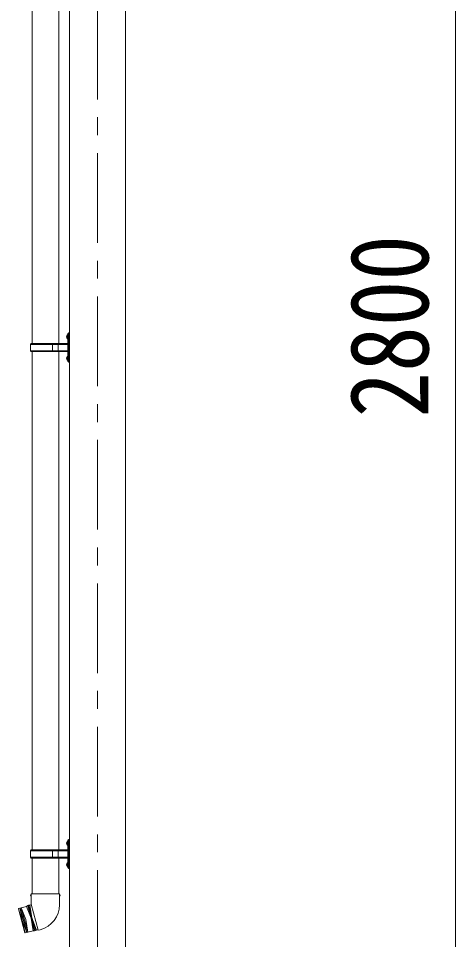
# Model space of a CAD drawing. Units: millimetres at full size, sheet at 1:40; details may follow other scales. Extents: x -11243 to 11243, y -7760 to 7760.
# Drawn here: x 2808 to 3785, y -4594 to -2538 of the extents above; entities that cross this region are included whole.
import ezdxf
from ezdxf.enums import TextEntityAlignment as Align

# ---------------------------------------------------------------- set-up
doc = ezdxf.new("R2010")
doc.units = ezdxf.units.MM
doc.header["$LTSCALE"] = 40
doc.linetypes.add('CHAIN1', pattern=[8, 5, -1, 1, -1])
for name, color, linetype, lineweight in [('0-1_本体', 5, 'CHAIN1', 9), ('0-3_ELV2', 7, 'Continuous', 9), ('0-6_OTH_LINE', 6, 'Continuous', 9), ('0-9_OUTLINE', 7, 'Continuous', 9)]:
    doc.layers.add(name, color=color, linetype=linetype, lineweight=lineweight)
doc.styles.add('ＭＳ ゴシック', font='')
doc.styles.get('ＭＳ ゴシック').set_extended_font_data('MS Gothic')

msp = doc.modelspace()

# ---------------------------------------------------------------- linework, layer by layer
at = {"layer": '0-1_本体'}
msp.add_line((2984.98, -1559.07), (2984.98, -5179.5), dxfattribs=at)
at = {"layer": '0-3_ELV2', "color": 4}
for p, q in [((2922.48, -5128.89), (2922.48, -1829.99)), ((3047.48, -1829.99), (3047.48, -5128.89))]:
    msp.add_line(p, q, dxfattribs=at)
at = {"layer": '0-6_OTH_LINE'}
msp.add_line((3784.65, -1828.89), (3784.65, -4628.89), dxfattribs=at)
at = {"layer": '0-9_OUTLINE'}
for p, q in [((2838.63, -2151.9), (2838.63, -3263.89)), ((2898.33, -2151.9), (2898.33, -3263.89)), ((2916.18, -3246.75), (2918.22, -3247.75)), ((2917.45, -3244.75), (2918.08, -3244.75)), ((2917.45, -3244.75), (2917.45, -3253.05)), ((2918.08, -3244.75), (2918.48, -3245.15)), ((2920.48, -3240.4), (2918.48, -3242.4)), ((2918.48, -3242.4), (2918.48, -3303.4)), ((2920.48, -3240.4), (2920.48, -3305.4)), ((2920.48, -3240.4), (2922.48, -3240.4)), ((2835.48, -3265.9), (2836.48, -3263.9)), ((2835.48, -3279.9), (2835.48, -3265.9)), ((2883.97, -3265.9), (2835.48, -3265.9)), ((2917.98, -3263.9), (2836.48, -3263.9)), ((2883.97, -3281.9), (2883.97, -3263.9)), ((2884.73, -3263.9), (2886.73, -3265.9)), ((2917.98, -3265.9), (2886.73, -3265.9)), ((2897.1, -3265.9), (2895.1, -3263.9)), ((2897.1, -3279.9), (2897.1, -3265.9)), ((2917.45, -3253.05), (2918.08, -3253.05)), ((2918.22, -3247.75), (2918.83, -3248.9)), ((2835.48, -3279.9), (2836.48, -3281.9)), ((2883.97, -3279.9), (2835.48, -3279.9)), ((2836.48, -3281.9), (2917.98, -3281.9)), ((2838.63, -3281.89), (2838.63, -4393.9)), ((2884.73, -3281.9), (2886.73, -3279.9)), ((2917.98, -3279.9), (2886.73, -3279.9)), ((2897.1, -3279.9), (2895.1, -3281.9)), ((2898.33, -3281.89), (2898.33, -4393.9)), ((2916.18, -3294.75), (2918.22, -3295.75)), ((2917.45, -3292.75), (2918.08, -3292.75)), ((2917.45, -3292.75), (2917.45, -3301.05)), ((2917.45, -3301.05), (2918.08, -3301.05)), ((2918.08, -3292.75), (2918.08, -3301.05)), ((2918.08, -3292.75), (2918.48, -3293.15)), ((2918.08, -3301.05), (2918.48, -3300.65)), ((2918.22, -3295.75), (2918.83, -3296.9)), ((2918.48, -3303.4), (2920.48, -3305.4)), ((2922.48, -3305.4), (2920.48, -3305.4)), ((2916.18, -4376.75), (2918.22, -4377.75)), ((2917.45, -4374.75), (2918.08, -4374.75)), ((2917.45, -4374.75), (2917.45, -4383.05)), ((2918.08, -4374.75), (2918.48, -4375.15)), ((2918.22, -4377.75), (2918.83, -4378.9)), ((2920.48, -4370.4), (2918.48, -4372.4)), ((2918.48, -4372.4), (2918.48, -4433.4)), ((2920.48, -4370.4), (2920.48, -4435.4)), ((2920.48, -4370.4), (2922.48, -4370.4)), ((2835.48, -4395.9), (2836.48, -4393.9)), ((2835.48, -4409.9), (2835.48, -4395.9)), ((2883.97, -4395.9), (2835.48, -4395.9)), ((2917.98, -4393.9), (2836.48, -4393.9)), ((2883.97, -4411.9), (2883.97, -4393.9)), ((2884.73, -4393.9), (2886.73, -4395.9)), ((2917.98, -4395.9), (2886.73, -4395.9)), ((2897.1, -4395.9), (2895.1, -4393.9)), ((2897.1, -4409.9), (2897.1, -4395.9)), ((2917.45, -4383.05), (2918.08, -4383.05)), ((2835.48, -4409.9), (2836.48, -4411.9)), ((2883.97, -4409.9), (2835.48, -4409.9)), ((2836.48, -4411.9), (2917.98, -4411.9)), ((2838.63, -4411.9), (2838.63, -4491.6)), ((2884.73, -4411.9), (2886.73, -4409.9)), ((2917.98, -4409.9), (2886.73, -4409.9)), ((2897.1, -4409.9), (2895.1, -4411.9)), ((2898.33, -4411.9), (2898.33, -4491.6)), ((2916.18, -4424.75), (2918.22, -4425.75)), ((2917.45, -4422.75), (2918.08, -4422.75)), ((2917.45, -4422.75), (2917.45, -4431.05)), ((2917.45, -4431.05), (2918.08, -4431.05)), ((2918.08, -4422.75), (2918.08, -4431.05)), ((2918.08, -4422.75), (2918.48, -4423.15)), ((2918.08, -4431.05), (2918.48, -4430.65)), ((2918.22, -4425.75), (2918.83, -4426.9)), ((2918.48, -4433.4), (2920.48, -4435.4)), ((2922.48, -4435.4), (2920.48, -4435.4)), ((2836.78, -4491.6), (2835.08, -4496.1)), ((2836.81, -4496.6), (2835.08, -4496.1)), ((2900.18, -4491.6), (2836.78, -4491.6)), ((2836.78, -4491.6), (2836.92, -4514.84)), ((2900.18, -4491.6), (2900.03, -4516.6)), ((2826.42, -4519.72), (2808.55, -4524.51)), ((2829.06, -4517.98), (2826.42, -4519.72)), ((2829.06, -4517.98), (2830.99, -4517.46)), ((2844.15, -4574.29), (2829.06, -4517.98)), ((2833.95, -4516.93), (2830.99, -4517.46)), ((2830.99, -4517.46), (2846.08, -4573.78)), ((2836.85, -4516.15), (2833.95, -4516.93)), ((2833.95, -4516.93), (2838.53, -4545.62)), ((2836.92, -4514.84), (2836.53, -4514.94)), ((2836.53, -4514.94), (2852.13, -4573.19)), ((2808.19, -4525.12), (2808.55, -4524.51)), ((2808.19, -4525.12), (2822.51, -4578.54)), ((2823.12, -4578.89), (2808.55, -4524.51)), ((2812.41, -4523.48), (2826.98, -4577.86)), ((2816.8, -4551.44), (2812.41, -4523.48)), ((2814.34, -4522.96), (2828.92, -4577.34)), ((2824.53, -4549.37), (2814.34, -4522.96)), ((2816.8, -4551.44), (2826.98, -4577.86)), ((2824.53, -4549.37), (2828.92, -4577.34)), ((2848.91, -4572.76), (2838.53, -4545.62)), ((2823.12, -4578.89), (2822.51, -4578.54)), ((2840.99, -4574.11), (2823.12, -4578.89)), ((2844.15, -4574.29), (2840.99, -4574.11)), ((2844.15, -4574.29), (2846.08, -4573.78)), ((2848.91, -4572.76), (2846.08, -4573.78)), ((2851.81, -4571.98), (2848.91, -4572.76)), ((2852.13, -4573.19), (2857.04, -4571.87))]:
    msp.add_line(p, q, dxfattribs=at)
for points in [[(2918.08, -3244.75), (2918.08, -3253.05), (2918.48, -3252.65)], [(2916.18, -3251.04), (2918.22, -3250.05), (2918.83, -3248.9)], [(2916.18, -3299.04), (2918.22, -3298.05), (2918.83, -3296.9)], [(2918.08, -4374.75), (2918.08, -4383.05), (2918.48, -4382.65)], [(2916.18, -4381.04), (2918.22, -4380.05), (2918.83, -4378.9)], [(2916.18, -4429.04), (2918.22, -4428.05), (2918.83, -4426.9)], [(2900.18, -4491.6), (2901.68, -4496.1), (2900.15, -4496.6)], [(2826.42, -4519.72), (2836.6, -4546.14), (2840.99, -4574.11)]]:
    msp.add_lwpolyline(points, dxfattribs=at)
for centre, radius, start, end in [((2921.78, -3248.9), 6, 136.21765, 223.78235), ((2917.98, -3263.4), 0.5, 270, 0), ((2917.98, -3265.4), 0.5, 270, 0), ((2917.98, -3280.4), 0.5, 0, 90), ((2917.98, -3282.4), 0.5, 0, 90), ((2921.78, -3296.9), 6, 136.21765, 223.78235), ((2921.78, -4378.9), 6, 136.21765, 223.78235), ((2917.98, -4393.4), 0.5, 270, 0), ((2917.98, -4395.4), 0.5, 270, 0), ((2917.98, -4410.4), 0.5, 0, 90), ((2917.98, -4412.4), 0.5, 0, 90), ((2921.78, -4426.9), 6, 136.21765, 223.78235), ((2842.03, -4515.85), 58, 285, 359.65623)]:
    msp.add_arc(centre, radius, start, end, dxfattribs=at)

# ---------------------------------------------------------------- texts
at = {"layer": '0-6_OTH_LINE', "color": 7, "style": 'ＭＳ ゴシック', "width": 0.85}
msp.add_text('2800', height=176, rotation=90, dxfattribs=at).set_placement((3776.65, -3428.89), align=Align.BOTTOM_LEFT)

doc.saveas('drawing.dxf')
